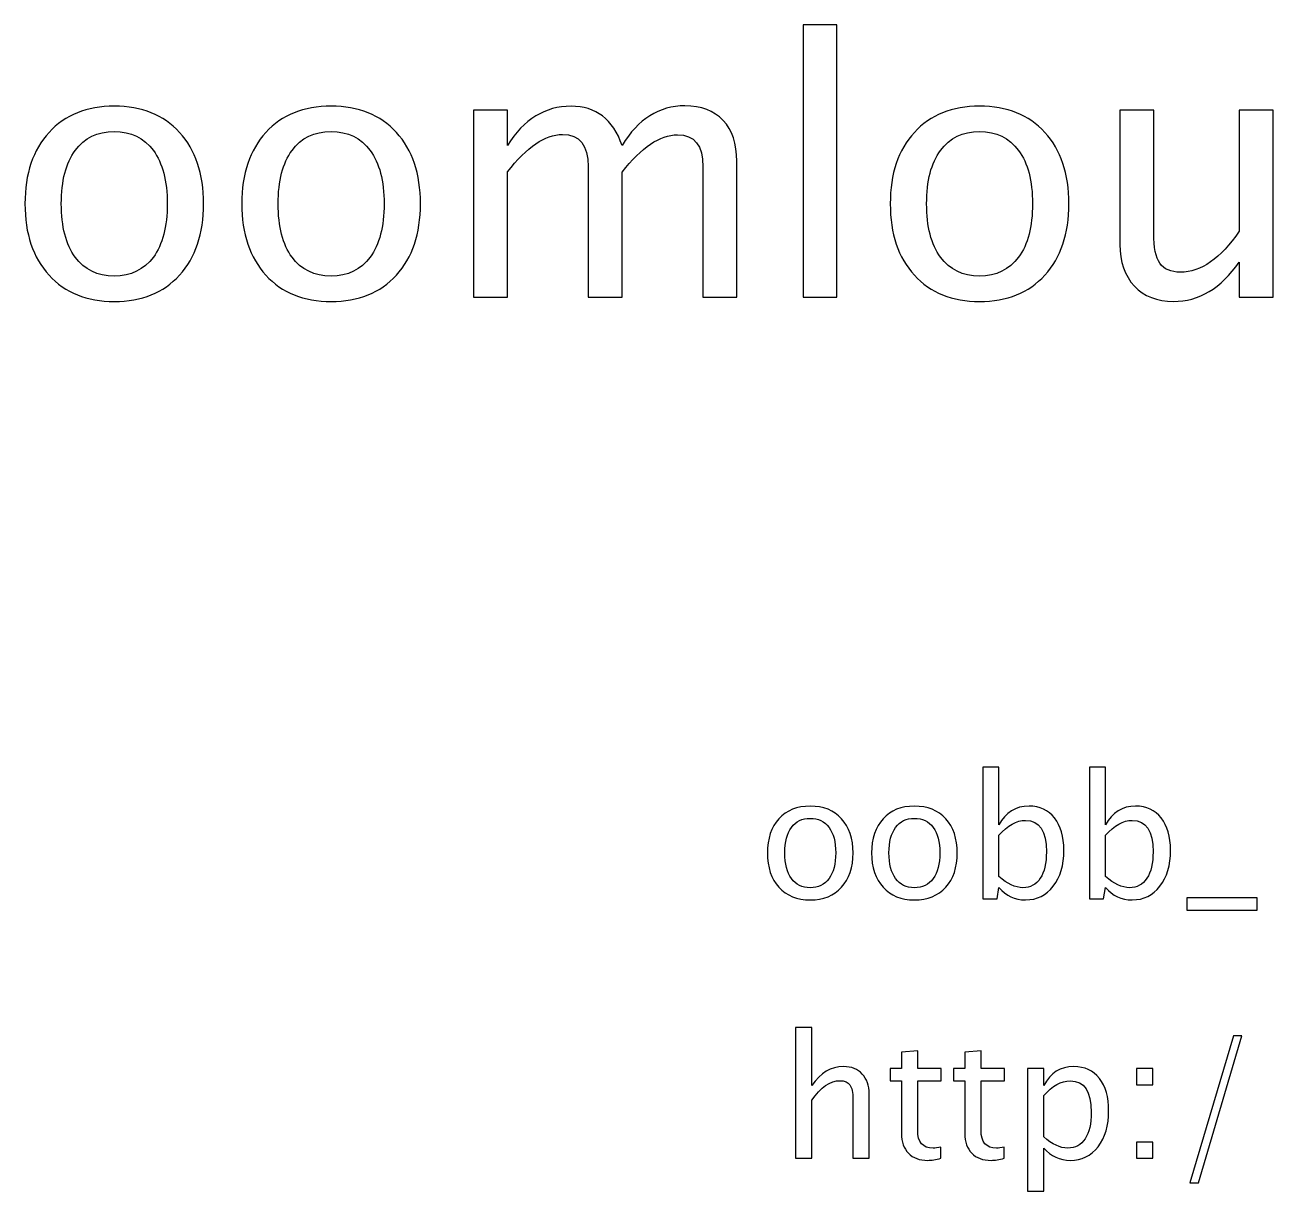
# Model space of a CAD drawing. Header units: centimetres. Extents: x -34.9 to 34.8, y -12.8 to 28.7.
# Drawn here: x -34.86 to -25.51, y 19.97 to 28.71 of the extents above; entities that cross this region are included whole.
import ezdxf

# ---------------------------------------------------------------- set-up
doc = ezdxf.new("R2010")
doc.units = ezdxf.units.CM
doc.header["$MEASUREMENT"] = 0
doc.layers.add('Layer 1', color=7, linetype='Continuous')

msp = doc.modelspace()

# ---------------------------------------------------------------- linework, layer by layer
at = {"layer": 'Layer 1'}
for points, knots in [([(-29.02956, 26.67044), (-29.02956, 26.67044), (-29.02956, 28.71037), (-29.02956, 28.71037), (-29.02956, 28.71037), (-29.02956, 28.71037), (-28.77556, 28.71037), (-28.77556, 28.71037), (-28.77556, 28.71037), (-28.77556, 28.71037), (-28.77556, 26.67044), (-28.77556, 26.67044), (-28.77556, 26.67044), (-28.77556, 26.67044), (-29.02956, 26.67044), (-29.02956, 26.67044)], [0, 0, 0, 0, 0.2, 0.2, 0.2, 0.2, 0.4, 0.4, 0.4, 0.4, 0.6, 0.6, 0.6, 0.6, 1, 1, 1, 1]), ([(-34.19245, 26.63869), (-34.39838, 26.63869), (-34.56154, 26.70439), (-34.68149, 26.8358), (-34.68149, 26.8358), (-34.80187, 26.96721), (-34.86185, 27.14581), (-34.86185, 27.37114), (-34.86185, 27.37114), (-34.86185, 27.59604), (-34.80187, 27.77419), (-34.68149, 27.90516), (-34.68149, 27.90516), (-34.56154, 28.03613), (-34.39838, 28.10183), (-34.19245, 28.10183), (-34.19245, 28.10183), (-33.98652, 28.10183), (-33.82336, 28.03613), (-33.70341, 27.90516), (-33.70341, 27.90516), (-33.58303, 27.77419), (-33.52306, 27.59604), (-33.52306, 27.37114), (-33.52306, 27.37114), (-33.52306, 27.14581), (-33.58303, 26.96721), (-33.70341, 26.8358), (-33.70341, 26.8358), (-33.82336, 26.70439), (-33.98652, 26.63869), (-34.19245, 26.63869)], [0, 0, 0, 0, 0.1111111, 0.1111111, 0.1111111, 0.1111111, 0.2222222, 0.2222222, 0.2222222, 0.2222222, 0.3333333, 0.3333333, 0.3333333, 0.3333333, 0.4444444, 0.4444444, 0.4444444, 0.4444444, 0.5555556, 0.5555556, 0.5555556, 0.5555556, 0.6666667, 0.6666667, 0.6666667, 0.6666667, 0.7777778, 0.7777778, 0.7777778, 0.7777778, 1, 1, 1, 1]), ([(-32.56703, 26.63869), (-32.77296, 26.63869), (-32.93612, 26.70439), (-33.05607, 26.8358), (-33.05607, 26.8358), (-33.17645, 26.96721), (-33.23643, 27.14581), (-33.23643, 27.37114), (-33.23643, 27.37114), (-33.23643, 27.59604), (-33.17645, 27.77419), (-33.05607, 27.90516), (-33.05607, 27.90516), (-32.93612, 28.03613), (-32.77296, 28.10183), (-32.56703, 28.10183), (-32.56703, 28.10183), (-32.3611, 28.10183), (-32.19794, 28.03613), (-32.07799, 27.90516), (-32.07799, 27.90516), (-31.95761, 27.77419), (-31.89764, 27.59604), (-31.89764, 27.37114), (-31.89764, 27.37114), (-31.89764, 27.14581), (-31.95761, 26.96721), (-32.07799, 26.8358), (-32.07799, 26.8358), (-32.19794, 26.70439), (-32.3611, 26.63869), (-32.56703, 26.63869)], [0, 0, 0, 0, 0.1111111, 0.1111111, 0.1111111, 0.1111111, 0.2222222, 0.2222222, 0.2222222, 0.2222222, 0.3333333, 0.3333333, 0.3333333, 0.3333333, 0.4444444, 0.4444444, 0.4444444, 0.4444444, 0.5555556, 0.5555556, 0.5555556, 0.5555556, 0.6666667, 0.6666667, 0.6666667, 0.6666667, 0.7777778, 0.7777778, 0.7777778, 0.7777778, 1, 1, 1, 1]), ([(-31.49988, 26.67044), (-31.49988, 26.67044), (-31.49988, 28.07273), (-31.49988, 28.07273), (-31.49988, 28.07273), (-31.49988, 28.07273), (-31.24588, 28.07273), (-31.24588, 28.07273), (-31.24588, 28.07273), (-31.24588, 28.07273), (-31.24588, 27.80771), (-31.24588, 27.80771), (-31.24588, 27.80771), (-31.12197, 28.00394), (-30.96322, 28.10183), (-30.76875, 28.10183), (-30.76875, 28.10183), (-30.58134, 28.10183), (-30.4539, 28.00394), (-30.38599, 27.80771), (-30.38599, 27.80771), (-30.2656, 28.0057), (-30.10861, 28.10448), (-29.91591, 28.10448), (-29.91591, 28.10448), (-29.79288, 28.10448), (-29.69719, 28.06832), (-29.62884, 27.99556), (-29.62884, 27.99556), (-29.56049, 27.9228), (-29.52609, 27.82094), (-29.52609, 27.68997), (-29.52609, 27.68997), (-29.52609, 27.68997), (-29.52609, 26.67044), (-29.52609, 26.67044), (-29.52609, 26.67044), (-29.52609, 26.67044), (-29.78009, 26.67044), (-29.78009, 26.67044), (-29.78009, 26.67044), (-29.78009, 26.67044), (-29.78009, 27.64807), (-29.78009, 27.64807), (-29.78009, 27.64807), (-29.78009, 27.80771), (-29.84359, 27.88752), (-29.97059, 27.88752), (-29.97059, 27.88752), (-30.10244, 27.88752), (-30.24091, 27.79448), (-30.38599, 27.60795), (-30.38599, 27.60795), (-30.38599, 27.60795), (-30.38599, 26.67044), (-30.38599, 26.67044), (-30.38599, 26.67044), (-30.38599, 26.67044), (-30.63999, 26.67044), (-30.63999, 26.67044), (-30.63999, 26.67044), (-30.63999, 26.67044), (-30.63999, 27.64896), (-30.63999, 27.64896), (-30.63999, 27.64896), (-30.63999, 27.80991), (-30.70437, 27.89017), (-30.83357, 27.89017), (-30.83357, 27.89017), (-30.96189, 27.89017), (-31.09948, 27.79668), (-31.24588, 27.60927), (-31.24588, 27.60927), (-31.24588, 27.60927), (-31.24588, 26.67044), (-31.24588, 26.67044), (-31.24588, 26.67044), (-31.24588, 26.67044), (-31.49988, 26.67044), (-31.49988, 26.67044)], [0, 0, 0, 0, 0.047619, 0.047619, 0.047619, 0.047619, 0.0952381, 0.0952381, 0.0952381, 0.0952381, 0.1428571, 0.1428571, 0.1428571, 0.1428571, 0.1904762, 0.1904762, 0.1904762, 0.1904762, 0.2380952, 0.2380952, 0.2380952, 0.2380952, 0.2857143, 0.2857143, 0.2857143, 0.2857143, 0.3333333, 0.3333333, 0.3333333, 0.3333333, 0.3809524, 0.3809524, 0.3809524, 0.3809524, 0.4285714, 0.4285714, 0.4285714, 0.4285714, 0.4761905, 0.4761905, 0.4761905, 0.4761905, 0.5238095, 0.5238095, 0.5238095, 0.5238095, 0.5714286, 0.5714286, 0.5714286, 0.5714286, 0.6190476, 0.6190476, 0.6190476, 0.6190476, 0.6666667, 0.6666667, 0.6666667, 0.6666667, 0.7142857, 0.7142857, 0.7142857, 0.7142857, 0.7619048, 0.7619048, 0.7619048, 0.7619048, 0.8095238, 0.8095238, 0.8095238, 0.8095238, 0.8571429, 0.8571429, 0.8571429, 0.8571429, 0.9047619, 0.9047619, 0.9047619, 0.9047619, 1, 1, 1, 1]), ([(-27.70665, 26.63869), (-27.91258, 26.63869), (-28.07574, 26.70439), (-28.19569, 26.8358), (-28.19569, 26.8358), (-28.31607, 26.96721), (-28.37605, 27.14581), (-28.37605, 27.37114), (-28.37605, 27.37114), (-28.37605, 27.59604), (-28.31607, 27.77419), (-28.19569, 27.90516), (-28.19569, 27.90516), (-28.07574, 28.03613), (-27.91258, 28.10183), (-27.70665, 28.10183), (-27.70665, 28.10183), (-27.50072, 28.10183), (-27.33756, 28.03613), (-27.21761, 27.90516), (-27.21761, 27.90516), (-27.09723, 27.77419), (-27.03726, 27.59604), (-27.03726, 27.37114), (-27.03726, 27.37114), (-27.03726, 27.14581), (-27.09723, 26.96721), (-27.21761, 26.8358), (-27.21761, 26.8358), (-27.33756, 26.70439), (-27.50072, 26.63869), (-27.70665, 26.63869)], [0, 0, 0, 0, 0.1111111, 0.1111111, 0.1111111, 0.1111111, 0.2222222, 0.2222222, 0.2222222, 0.2222222, 0.3333333, 0.3333333, 0.3333333, 0.3333333, 0.4444444, 0.4444444, 0.4444444, 0.4444444, 0.5555556, 0.5555556, 0.5555556, 0.5555556, 0.6666667, 0.6666667, 0.6666667, 0.6666667, 0.7777778, 0.7777778, 0.7777778, 0.7777778, 1, 1, 1, 1]), ([(-25.76108, 26.67044), (-25.76108, 26.67044), (-25.76108, 26.93414), (-25.76108, 26.93414), (-25.76108, 26.93414), (-25.89646, 26.73703), (-26.06095, 26.63869), (-26.25409, 26.63869), (-26.25409, 26.63869), (-26.37668, 26.63869), (-26.47414, 26.67705), (-26.54646, 26.75422), (-26.54646, 26.75422), (-26.61922, 26.83139), (-26.65538, 26.93502), (-26.65538, 27.06599), (-26.65538, 27.06599), (-26.65538, 27.06599), (-26.65538, 28.07273), (-26.65538, 28.07273), (-26.65538, 28.07273), (-26.65538, 28.07273), (-26.40138, 28.07273), (-26.40138, 28.07273), (-26.40138, 28.07273), (-26.40138, 28.07273), (-26.40138, 27.14889), (-26.40138, 27.14889), (-26.40138, 27.14889), (-26.40138, 27.0435), (-26.38594, 26.96898), (-26.35551, 26.92488), (-26.35551, 26.92488), (-26.32465, 26.88034), (-26.27349, 26.85829), (-26.20162, 26.85829), (-26.20162, 26.85829), (-26.04639, 26.85829), (-25.89911, 26.96016), (-25.76108, 27.16433), (-25.76108, 27.16433), (-25.76108, 27.16433), (-25.76108, 28.07273), (-25.76108, 28.07273), (-25.76108, 28.07273), (-25.76108, 28.07273), (-25.50709, 28.07273), (-25.50709, 28.07273), (-25.50709, 28.07273), (-25.50709, 28.07273), (-25.50709, 26.67044), (-25.50709, 26.67044), (-25.50709, 26.67044), (-25.50709, 26.67044), (-25.76108, 26.67044), (-25.76108, 26.67044)], [0, 0, 0, 0, 0.0666667, 0.0666667, 0.0666667, 0.0666667, 0.1333333, 0.1333333, 0.1333333, 0.1333333, 0.2, 0.2, 0.2, 0.2, 0.2666667, 0.2666667, 0.2666667, 0.2666667, 0.3333333, 0.3333333, 0.3333333, 0.3333333, 0.4, 0.4, 0.4, 0.4, 0.4666667, 0.4666667, 0.4666667, 0.4666667, 0.5333333, 0.5333333, 0.5333333, 0.5333333, 0.6, 0.6, 0.6, 0.6, 0.6666667, 0.6666667, 0.6666667, 0.6666667, 0.7333333, 0.7333333, 0.7333333, 0.7333333, 0.8, 0.8, 0.8, 0.8, 0.8666667, 0.8666667, 0.8666667, 0.8666667, 1, 1, 1, 1]), ([(-34.19289, 26.82919), (-34.06721, 26.82919), (-33.96932, 26.87637), (-33.89965, 26.97118), (-33.89965, 26.97118), (-33.83041, 27.06555), (-33.79558, 27.19917), (-33.79558, 27.37114), (-33.79558, 27.37114), (-33.79558, 27.54268), (-33.83041, 27.67586), (-33.89965, 27.77022), (-33.89965, 27.77022), (-33.96932, 27.86415), (-34.06721, 27.91133), (-34.19289, 27.91133), (-34.19289, 27.91133), (-34.31901, 27.91133), (-34.4169, 27.86415), (-34.4857, 27.77022), (-34.4857, 27.77022), (-34.55493, 27.67586), (-34.58932, 27.54268), (-34.58932, 27.37114), (-34.58932, 27.37114), (-34.58932, 27.19917), (-34.55493, 27.06555), (-34.4857, 26.97118), (-34.4857, 26.97118), (-34.4169, 26.87637), (-34.31901, 26.82919), (-34.19289, 26.82919)], [0, 0, 0, 0, 0.1111111, 0.1111111, 0.1111111, 0.1111111, 0.2222222, 0.2222222, 0.2222222, 0.2222222, 0.3333333, 0.3333333, 0.3333333, 0.3333333, 0.4444444, 0.4444444, 0.4444444, 0.4444444, 0.5555556, 0.5555556, 0.5555556, 0.5555556, 0.6666667, 0.6666667, 0.6666667, 0.6666667, 0.7777778, 0.7777778, 0.7777778, 0.7777778, 1, 1, 1, 1]), ([(-32.56747, 26.82919), (-32.44179, 26.82919), (-32.3439, 26.87637), (-32.27423, 26.97118), (-32.27423, 26.97118), (-32.20499, 27.06555), (-32.17016, 27.19917), (-32.17016, 27.37114), (-32.17016, 27.37114), (-32.17016, 27.54268), (-32.20499, 27.67586), (-32.27423, 27.77022), (-32.27423, 27.77022), (-32.3439, 27.86415), (-32.44179, 27.91133), (-32.56747, 27.91133), (-32.56747, 27.91133), (-32.69359, 27.91133), (-32.79148, 27.86415), (-32.86028, 27.77022), (-32.86028, 27.77022), (-32.92951, 27.67586), (-32.9639, 27.54268), (-32.9639, 27.37114), (-32.9639, 27.37114), (-32.9639, 27.19917), (-32.92951, 27.06555), (-32.86028, 26.97118), (-32.86028, 26.97118), (-32.79148, 26.87637), (-32.69359, 26.82919), (-32.56747, 26.82919)], [0, 0, 0, 0, 0.1111111, 0.1111111, 0.1111111, 0.1111111, 0.2222222, 0.2222222, 0.2222222, 0.2222222, 0.3333333, 0.3333333, 0.3333333, 0.3333333, 0.4444444, 0.4444444, 0.4444444, 0.4444444, 0.5555556, 0.5555556, 0.5555556, 0.5555556, 0.6666667, 0.6666667, 0.6666667, 0.6666667, 0.7777778, 0.7777778, 0.7777778, 0.7777778, 1, 1, 1, 1]), ([(-27.70709, 26.82919), (-27.58141, 26.82919), (-27.48352, 26.87637), (-27.41385, 26.97118), (-27.41385, 26.97118), (-27.34461, 27.06555), (-27.30978, 27.19917), (-27.30978, 27.37114), (-27.30978, 27.37114), (-27.30978, 27.54268), (-27.34461, 27.67586), (-27.41385, 27.77022), (-27.41385, 27.77022), (-27.48352, 27.86415), (-27.58141, 27.91133), (-27.70709, 27.91133), (-27.70709, 27.91133), (-27.83321, 27.91133), (-27.9311, 27.86415), (-27.9999, 27.77022), (-27.9999, 27.77022), (-28.06913, 27.67586), (-28.10352, 27.54268), (-28.10352, 27.37114), (-28.10352, 27.37114), (-28.10352, 27.19917), (-28.06913, 27.06555), (-27.9999, 26.97118), (-27.9999, 26.97118), (-27.9311, 26.87637), (-27.83321, 26.82919), (-27.70709, 26.82919)], [0, 0, 0, 0, 0.1111111, 0.1111111, 0.1111111, 0.1111111, 0.2222222, 0.2222222, 0.2222222, 0.2222222, 0.3333333, 0.3333333, 0.3333333, 0.3333333, 0.4444444, 0.4444444, 0.4444444, 0.4444444, 0.5555556, 0.5555556, 0.5555556, 0.5555556, 0.6666667, 0.6666667, 0.6666667, 0.6666667, 0.7777778, 0.7777778, 0.7777778, 0.7777778, 1, 1, 1, 1]), ([(-27.68315, 22.16282), (-27.68315, 22.16282), (-27.68315, 23.14961), (-27.68315, 23.14961), (-27.68315, 23.14961), (-27.68315, 23.14961), (-27.56123, 23.14961), (-27.56123, 23.14961), (-27.56123, 23.14961), (-27.56123, 23.14961), (-27.56123, 22.71633), (-27.56123, 22.71633), (-27.56123, 22.71633), (-27.51128, 22.81052), (-27.43613, 22.85751), (-27.33602, 22.85751), (-27.33602, 22.85751), (-27.25495, 22.85751), (-27.19124, 22.82809), (-27.14467, 22.76903), (-27.14467, 22.76903), (-27.0981, 22.70998), (-27.07482, 22.62933), (-27.07482, 22.5271), (-27.07482, 22.5271), (-27.07482, 22.41576), (-27.10128, 22.3258), (-27.15398, 22.25765), (-27.15398, 22.25765), (-27.20669, 22.18928), (-27.27611, 22.1552), (-27.36205, 22.1552), (-27.36205, 22.1552), (-27.44185, 22.1552), (-27.50831, 22.18568), (-27.56123, 22.24685), (-27.56123, 22.24685), (-27.56123, 22.24685), (-27.57605, 22.16282), (-27.57605, 22.16282), (-27.57605, 22.16282), (-27.57605, 22.16282), (-27.68315, 22.16282), (-27.68315, 22.16282)], [0, 0, 0, 0, 0.0833333, 0.0833333, 0.0833333, 0.0833333, 0.1666667, 0.1666667, 0.1666667, 0.1666667, 0.25, 0.25, 0.25, 0.25, 0.3333333, 0.3333333, 0.3333333, 0.3333333, 0.4166667, 0.4166667, 0.4166667, 0.4166667, 0.5, 0.5, 0.5, 0.5, 0.5833333, 0.5833333, 0.5833333, 0.5833333, 0.6666667, 0.6666667, 0.6666667, 0.6666667, 0.75, 0.75, 0.75, 0.75, 0.8333333, 0.8333333, 0.8333333, 0.8333333, 1, 1, 1, 1]), ([(-26.8839, 22.16282), (-26.8839, 22.16282), (-26.8839, 23.14961), (-26.8839, 23.14961), (-26.8839, 23.14961), (-26.8839, 23.14961), (-26.76198, 23.14961), (-26.76198, 23.14961), (-26.76198, 23.14961), (-26.76198, 23.14961), (-26.76198, 22.71633), (-26.76198, 22.71633), (-26.76198, 22.71633), (-26.71203, 22.81052), (-26.63688, 22.85751), (-26.53677, 22.85751), (-26.53677, 22.85751), (-26.4557, 22.85751), (-26.39199, 22.82809), (-26.34542, 22.76903), (-26.34542, 22.76903), (-26.29885, 22.70998), (-26.27557, 22.62933), (-26.27557, 22.5271), (-26.27557, 22.5271), (-26.27557, 22.41576), (-26.30203, 22.3258), (-26.35473, 22.25765), (-26.35473, 22.25765), (-26.40744, 22.18928), (-26.47686, 22.1552), (-26.5628, 22.1552), (-26.5628, 22.1552), (-26.6426, 22.1552), (-26.70906, 22.18568), (-26.76198, 22.24685), (-26.76198, 22.24685), (-26.76198, 22.24685), (-26.7768, 22.16282), (-26.7768, 22.16282), (-26.7768, 22.16282), (-26.7768, 22.16282), (-26.8839, 22.16282), (-26.8839, 22.16282)], [0, 0, 0, 0, 0.0833333, 0.0833333, 0.0833333, 0.0833333, 0.1666667, 0.1666667, 0.1666667, 0.1666667, 0.25, 0.25, 0.25, 0.25, 0.3333333, 0.3333333, 0.3333333, 0.3333333, 0.4166667, 0.4166667, 0.4166667, 0.4166667, 0.5, 0.5, 0.5, 0.5, 0.5833333, 0.5833333, 0.5833333, 0.5833333, 0.6666667, 0.6666667, 0.6666667, 0.6666667, 0.75, 0.75, 0.75, 0.75, 0.8333333, 0.8333333, 0.8333333, 0.8333333, 1, 1, 1, 1]), ([(-28.97558, 22.1552), (-29.07443, 22.1552), (-29.15274, 22.18674), (-29.21032, 22.24982), (-29.21032, 22.24982), (-29.2681, 22.31289), (-29.29689, 22.39862), (-29.29689, 22.50678), (-29.29689, 22.50678), (-29.29689, 22.61473), (-29.2681, 22.70024), (-29.21032, 22.76311), (-29.21032, 22.76311), (-29.15274, 22.82597), (-29.07443, 22.85751), (-28.97558, 22.85751), (-28.97558, 22.85751), (-28.87673, 22.85751), (-28.79841, 22.82597), (-28.74084, 22.76311), (-28.74084, 22.76311), (-28.68306, 22.70024), (-28.65427, 22.61473), (-28.65427, 22.50678), (-28.65427, 22.50678), (-28.65427, 22.39862), (-28.68306, 22.31289), (-28.74084, 22.24982), (-28.74084, 22.24982), (-28.79841, 22.18674), (-28.87673, 22.1552), (-28.97558, 22.1552)], [0, 0, 0, 0, 0.1111111, 0.1111111, 0.1111111, 0.1111111, 0.2222222, 0.2222222, 0.2222222, 0.2222222, 0.3333333, 0.3333333, 0.3333333, 0.3333333, 0.4444444, 0.4444444, 0.4444444, 0.4444444, 0.5555556, 0.5555556, 0.5555556, 0.5555556, 0.6666667, 0.6666667, 0.6666667, 0.6666667, 0.7777778, 0.7777778, 0.7777778, 0.7777778, 1, 1, 1, 1]), ([(-28.19538, 22.1552), (-28.29423, 22.1552), (-28.37254, 22.18674), (-28.43012, 22.24982), (-28.43012, 22.24982), (-28.4879, 22.31289), (-28.51669, 22.39862), (-28.51669, 22.50678), (-28.51669, 22.50678), (-28.51669, 22.61473), (-28.4879, 22.70024), (-28.43012, 22.76311), (-28.43012, 22.76311), (-28.37254, 22.82597), (-28.29423, 22.85751), (-28.19538, 22.85751), (-28.19538, 22.85751), (-28.09653, 22.85751), (-28.01821, 22.82597), (-27.96064, 22.76311), (-27.96064, 22.76311), (-27.90286, 22.70024), (-27.87407, 22.61473), (-27.87407, 22.50678), (-27.87407, 22.50678), (-27.87407, 22.39862), (-27.90286, 22.31289), (-27.96064, 22.24982), (-27.96064, 22.24982), (-28.01821, 22.18674), (-28.09653, 22.1552), (-28.19538, 22.1552)], [0, 0, 0, 0, 0.1111111, 0.1111111, 0.1111111, 0.1111111, 0.2222222, 0.2222222, 0.2222222, 0.2222222, 0.3333333, 0.3333333, 0.3333333, 0.3333333, 0.4444444, 0.4444444, 0.4444444, 0.4444444, 0.5555556, 0.5555556, 0.5555556, 0.5555556, 0.6666667, 0.6666667, 0.6666667, 0.6666667, 0.7777778, 0.7777778, 0.7777778, 0.7777778, 1, 1, 1, 1]), ([(-28.97579, 22.24664), (-28.91547, 22.24664), (-28.86848, 22.26929), (-28.83503, 22.3148), (-28.83503, 22.3148), (-28.8018, 22.36009), (-28.78508, 22.42423), (-28.78508, 22.50678), (-28.78508, 22.50678), (-28.78508, 22.58912), (-28.8018, 22.65304), (-28.83503, 22.69834), (-28.83503, 22.69834), (-28.86848, 22.74342), (-28.91547, 22.76607), (-28.97579, 22.76607), (-28.97579, 22.76607), (-29.03633, 22.76607), (-29.08332, 22.74342), (-29.11634, 22.69834), (-29.11634, 22.69834), (-29.14957, 22.65304), (-29.16608, 22.58912), (-29.16608, 22.50678), (-29.16608, 22.50678), (-29.16608, 22.42423), (-29.14957, 22.36009), (-29.11634, 22.3148), (-29.11634, 22.3148), (-29.08332, 22.26929), (-29.03633, 22.24664), (-28.97579, 22.24664)], [0, 0, 0, 0, 0.1111111, 0.1111111, 0.1111111, 0.1111111, 0.2222222, 0.2222222, 0.2222222, 0.2222222, 0.3333333, 0.3333333, 0.3333333, 0.3333333, 0.4444444, 0.4444444, 0.4444444, 0.4444444, 0.5555556, 0.5555556, 0.5555556, 0.5555556, 0.6666667, 0.6666667, 0.6666667, 0.6666667, 0.7777778, 0.7777778, 0.7777778, 0.7777778, 1, 1, 1, 1]), ([(-28.19559, 22.24664), (-28.13527, 22.24664), (-28.08828, 22.26929), (-28.05483, 22.3148), (-28.05483, 22.3148), (-28.0216, 22.36009), (-28.00488, 22.42423), (-28.00488, 22.50678), (-28.00488, 22.50678), (-28.00488, 22.58912), (-28.0216, 22.65304), (-28.05483, 22.69834), (-28.05483, 22.69834), (-28.08828, 22.74342), (-28.13527, 22.76607), (-28.19559, 22.76607), (-28.19559, 22.76607), (-28.25613, 22.76607), (-28.30312, 22.74342), (-28.33614, 22.69834), (-28.33614, 22.69834), (-28.36937, 22.65304), (-28.38588, 22.58912), (-28.38588, 22.50678), (-28.38588, 22.50678), (-28.38588, 22.42423), (-28.36937, 22.36009), (-28.33614, 22.3148), (-28.33614, 22.3148), (-28.30312, 22.26929), (-28.25613, 22.24664), (-28.19559, 22.24664)], [0, 0, 0, 0, 0.1111111, 0.1111111, 0.1111111, 0.1111111, 0.2222222, 0.2222222, 0.2222222, 0.2222222, 0.3333333, 0.3333333, 0.3333333, 0.3333333, 0.4444444, 0.4444444, 0.4444444, 0.4444444, 0.5555556, 0.5555556, 0.5555556, 0.5555556, 0.6666667, 0.6666667, 0.6666667, 0.6666667, 0.7777778, 0.7777778, 0.7777778, 0.7777778, 1, 1, 1, 1]), ([(-27.56123, 22.33088), (-27.49836, 22.27479), (-27.43846, 22.24664), (-27.38152, 22.24664), (-27.38152, 22.24664), (-27.32543, 22.24664), (-27.28204, 22.27014), (-27.25156, 22.31691), (-27.25156, 22.31691), (-27.22087, 22.36369), (-27.20563, 22.42952), (-27.20563, 22.51461), (-27.20563, 22.51461), (-27.20563, 22.67209), (-27.2577, 22.75083), (-27.36184, 22.75083), (-27.36184, 22.75083), (-27.43, 22.75083), (-27.49646, 22.714), (-27.56123, 22.64013), (-27.56123, 22.64013), (-27.56123, 22.64013), (-27.56123, 22.33088), (-27.56123, 22.33088)], [0, 0, 0, 0, 0.1428571, 0.1428571, 0.1428571, 0.1428571, 0.2857143, 0.2857143, 0.2857143, 0.2857143, 0.4285714, 0.4285714, 0.4285714, 0.4285714, 0.5714286, 0.5714286, 0.5714286, 0.5714286, 0.7142857, 0.7142857, 0.7142857, 0.7142857, 1, 1, 1, 1]), ([(-26.76198, 22.33088), (-26.69911, 22.27479), (-26.63921, 22.24664), (-26.58227, 22.24664), (-26.58227, 22.24664), (-26.52618, 22.24664), (-26.48279, 22.27014), (-26.45231, 22.31691), (-26.45231, 22.31691), (-26.42162, 22.36369), (-26.40638, 22.42952), (-26.40638, 22.51461), (-26.40638, 22.51461), (-26.40638, 22.67209), (-26.45845, 22.75083), (-26.56259, 22.75083), (-26.56259, 22.75083), (-26.63075, 22.75083), (-26.69721, 22.714), (-26.76198, 22.64013), (-26.76198, 22.64013), (-26.76198, 22.64013), (-26.76198, 22.33088), (-26.76198, 22.33088)], [0, 0, 0, 0, 0.1428571, 0.1428571, 0.1428571, 0.1428571, 0.2857143, 0.2857143, 0.2857143, 0.2857143, 0.4285714, 0.4285714, 0.4285714, 0.4285714, 0.5714286, 0.5714286, 0.5714286, 0.5714286, 0.7142857, 0.7142857, 0.7142857, 0.7142857, 1, 1, 1, 1]), ([(-26.15323, 22.079), (-26.15323, 22.079), (-26.15323, 22.17044), (-26.15323, 22.17044), (-26.15323, 22.17044), (-26.15323, 22.17044), (-25.62491, 22.17044), (-25.62491, 22.17044), (-25.62491, 22.17044), (-25.62491, 22.17044), (-25.62491, 22.079), (-25.62491, 22.079), (-25.62491, 22.079), (-25.62491, 22.079), (-26.15323, 22.079), (-26.15323, 22.079)], [0, 0, 0, 0, 0.2, 0.2, 0.2, 0.2, 0.4, 0.4, 0.4, 0.4, 0.6, 0.6, 0.6, 0.6, 1, 1, 1, 1]), ([(-29.08567, 20.21887), (-29.08567, 20.21887), (-29.08567, 21.19804), (-29.08567, 21.19804), (-29.08567, 21.19804), (-29.08567, 21.19804), (-28.96375, 21.19804), (-28.96375, 21.19804), (-28.96375, 21.19804), (-28.96375, 21.19804), (-28.96375, 20.76476), (-28.96375, 20.76476), (-28.96375, 20.76476), (-28.89919, 20.85895), (-28.82003, 20.90594), (-28.72647, 20.90594), (-28.72647, 20.90594), (-28.66763, 20.90594), (-28.62085, 20.88753), (-28.58635, 20.85048), (-28.58635, 20.85048), (-28.55185, 20.81365), (-28.53449, 20.76391), (-28.53449, 20.70168), (-28.53449, 20.70168), (-28.53449, 20.70168), (-28.53449, 20.21887), (-28.53449, 20.21887), (-28.53449, 20.21887), (-28.53449, 20.21887), (-28.65641, 20.21887), (-28.65641, 20.21887), (-28.65641, 20.21887), (-28.65641, 20.21887), (-28.65641, 20.66189), (-28.65641, 20.66189), (-28.65641, 20.66189), (-28.65641, 20.71184), (-28.66382, 20.7474), (-28.67842, 20.76857), (-28.67842, 20.76857), (-28.69324, 20.78995), (-28.71758, 20.80053), (-28.75166, 20.80053), (-28.75166, 20.80053), (-28.82659, 20.80053), (-28.89729, 20.75164), (-28.96375, 20.65385), (-28.96375, 20.65385), (-28.96375, 20.65385), (-28.96375, 20.21887), (-28.96375, 20.21887), (-28.96375, 20.21887), (-28.96375, 20.21887), (-29.08567, 20.21887), (-29.08567, 20.21887)], [0, 0, 0, 0, 0.0666667, 0.0666667, 0.0666667, 0.0666667, 0.1333333, 0.1333333, 0.1333333, 0.1333333, 0.2, 0.2, 0.2, 0.2, 0.2666667, 0.2666667, 0.2666667, 0.2666667, 0.3333333, 0.3333333, 0.3333333, 0.3333333, 0.4, 0.4, 0.4, 0.4, 0.4666667, 0.4666667, 0.4666667, 0.4666667, 0.5333333, 0.5333333, 0.5333333, 0.5333333, 0.6, 0.6, 0.6, 0.6, 0.6666667, 0.6666667, 0.6666667, 0.6666667, 0.7333333, 0.7333333, 0.7333333, 0.7333333, 0.8, 0.8, 0.8, 0.8, 0.8666667, 0.8666667, 0.8666667, 0.8666667, 1, 1, 1, 1]), ([(-26.13123, 20.03472), (-26.13123, 20.03472), (-25.80463, 21.13708), (-25.80463, 21.13708), (-25.80463, 21.13708), (-25.80463, 21.13708), (-25.74007, 21.13708), (-25.74007, 21.13708), (-25.74007, 21.13708), (-25.74007, 21.13708), (-26.06667, 20.03472), (-26.06667, 20.03472), (-26.06667, 20.03472), (-26.06667, 20.03472), (-26.13123, 20.03472), (-26.13123, 20.03472)], [0, 0, 0, 0, 0.2, 0.2, 0.2, 0.2, 0.4, 0.4, 0.4, 0.4, 0.6, 0.6, 0.6, 0.6, 1, 1, 1, 1]), ([(-27.99643, 20.21908), (-28.03411, 20.20871), (-28.06691, 20.20363), (-28.09464, 20.20363), (-28.09464, 20.20363), (-28.15687, 20.20363), (-28.20534, 20.22141), (-28.24006, 20.25697), (-28.24006, 20.25697), (-28.27498, 20.29253), (-28.29234, 20.34185), (-28.29234, 20.40514), (-28.29234, 20.40514), (-28.29234, 20.40514), (-28.29234, 20.80053), (-28.29234, 20.80053), (-28.29234, 20.80053), (-28.29234, 20.80053), (-28.37658, 20.80053), (-28.37658, 20.80053), (-28.37658, 20.80053), (-28.37658, 20.80053), (-28.37658, 20.89197), (-28.37658, 20.89197), (-28.37658, 20.89197), (-28.37658, 20.89197), (-28.29234, 20.89197), (-28.29234, 20.89197), (-28.29234, 20.89197), (-28.29234, 20.89197), (-28.29234, 21.01368), (-28.29234, 21.01368), (-28.29234, 21.01368), (-28.29234, 21.01368), (-28.17042, 21.02532), (-28.17042, 21.02532), (-28.17042, 21.02532), (-28.17042, 21.02532), (-28.17042, 20.89197), (-28.17042, 20.89197), (-28.17042, 20.89197), (-28.17042, 20.89197), (-27.99389, 20.89197), (-27.99389, 20.89197), (-27.99389, 20.89197), (-27.99389, 20.89197), (-27.99389, 20.80053), (-27.99389, 20.80053), (-27.99389, 20.80053), (-27.99389, 20.80053), (-28.17042, 20.80053), (-28.17042, 20.80053), (-28.17042, 20.80053), (-28.17042, 20.80053), (-28.17042, 20.42715), (-28.17042, 20.42715), (-28.17042, 20.42715), (-28.17042, 20.3391), (-28.13211, 20.29507), (-28.0557, 20.29507), (-28.0557, 20.29507), (-28.0394, 20.29507), (-28.01971, 20.29782), (-27.99643, 20.30311), (-27.99643, 20.30311), (-27.99643, 20.30311), (-27.99643, 20.21908), (-27.99643, 20.21908)], [0, 0, 0, 0, 0.0555556, 0.0555556, 0.0555556, 0.0555556, 0.1111111, 0.1111111, 0.1111111, 0.1111111, 0.1666667, 0.1666667, 0.1666667, 0.1666667, 0.2222222, 0.2222222, 0.2222222, 0.2222222, 0.2777778, 0.2777778, 0.2777778, 0.2777778, 0.3333333, 0.3333333, 0.3333333, 0.3333333, 0.3888889, 0.3888889, 0.3888889, 0.3888889, 0.4444444, 0.4444444, 0.4444444, 0.4444444, 0.5, 0.5, 0.5, 0.5, 0.5555556, 0.5555556, 0.5555556, 0.5555556, 0.6111111, 0.6111111, 0.6111111, 0.6111111, 0.6666667, 0.6666667, 0.6666667, 0.6666667, 0.7222222, 0.7222222, 0.7222222, 0.7222222, 0.7777778, 0.7777778, 0.7777778, 0.7777778, 0.8333333, 0.8333333, 0.8333333, 0.8333333, 0.8888889, 0.8888889, 0.8888889, 0.8888889, 1, 1, 1, 1]), ([(-27.52145, 20.21908), (-27.55913, 20.20871), (-27.59193, 20.20363), (-27.61966, 20.20363), (-27.61966, 20.20363), (-27.68189, 20.20363), (-27.73036, 20.22141), (-27.76508, 20.25697), (-27.76508, 20.25697), (-27.8, 20.29253), (-27.81736, 20.34185), (-27.81736, 20.40514), (-27.81736, 20.40514), (-27.81736, 20.40514), (-27.81736, 20.80053), (-27.81736, 20.80053), (-27.81736, 20.80053), (-27.81736, 20.80053), (-27.9016, 20.80053), (-27.9016, 20.80053), (-27.9016, 20.80053), (-27.9016, 20.80053), (-27.9016, 20.89197), (-27.9016, 20.89197), (-27.9016, 20.89197), (-27.9016, 20.89197), (-27.81736, 20.89197), (-27.81736, 20.89197), (-27.81736, 20.89197), (-27.81736, 20.89197), (-27.81736, 21.01368), (-27.81736, 21.01368), (-27.81736, 21.01368), (-27.81736, 21.01368), (-27.69544, 21.02532), (-27.69544, 21.02532), (-27.69544, 21.02532), (-27.69544, 21.02532), (-27.69544, 20.89197), (-27.69544, 20.89197), (-27.69544, 20.89197), (-27.69544, 20.89197), (-27.51891, 20.89197), (-27.51891, 20.89197), (-27.51891, 20.89197), (-27.51891, 20.89197), (-27.51891, 20.80053), (-27.51891, 20.80053), (-27.51891, 20.80053), (-27.51891, 20.80053), (-27.69544, 20.80053), (-27.69544, 20.80053), (-27.69544, 20.80053), (-27.69544, 20.80053), (-27.69544, 20.42715), (-27.69544, 20.42715), (-27.69544, 20.42715), (-27.69544, 20.3391), (-27.65713, 20.29507), (-27.58072, 20.29507), (-27.58072, 20.29507), (-27.56442, 20.29507), (-27.54473, 20.29782), (-27.52145, 20.30311), (-27.52145, 20.30311), (-27.52145, 20.30311), (-27.52145, 20.21908), (-27.52145, 20.21908)], [0, 0, 0, 0, 0.0555556, 0.0555556, 0.0555556, 0.0555556, 0.1111111, 0.1111111, 0.1111111, 0.1111111, 0.1666667, 0.1666667, 0.1666667, 0.1666667, 0.2222222, 0.2222222, 0.2222222, 0.2222222, 0.2777778, 0.2777778, 0.2777778, 0.2777778, 0.3333333, 0.3333333, 0.3333333, 0.3333333, 0.3888889, 0.3888889, 0.3888889, 0.3888889, 0.4444444, 0.4444444, 0.4444444, 0.4444444, 0.5, 0.5, 0.5, 0.5, 0.5555556, 0.5555556, 0.5555556, 0.5555556, 0.6111111, 0.6111111, 0.6111111, 0.6111111, 0.6666667, 0.6666667, 0.6666667, 0.6666667, 0.7222222, 0.7222222, 0.7222222, 0.7222222, 0.7777778, 0.7777778, 0.7777778, 0.7777778, 0.8333333, 0.8333333, 0.8333333, 0.8333333, 0.8888889, 0.8888889, 0.8888889, 0.8888889, 1, 1, 1, 1]), ([(-27.34746, 19.97376), (-27.34746, 19.97376), (-27.34746, 20.89197), (-27.34746, 20.89197), (-27.34746, 20.89197), (-27.34746, 20.89197), (-27.22554, 20.89197), (-27.22554, 20.89197), (-27.22554, 20.89197), (-27.22554, 20.89197), (-27.22554, 20.76476), (-27.22554, 20.76476), (-27.22554, 20.76476), (-27.17559, 20.85895), (-27.10044, 20.90594), (-27.00033, 20.90594), (-27.00033, 20.90594), (-26.91926, 20.90594), (-26.85555, 20.87652), (-26.80898, 20.81746), (-26.80898, 20.81746), (-26.76241, 20.75841), (-26.73913, 20.67776), (-26.73913, 20.57553), (-26.73913, 20.57553), (-26.73913, 20.46419), (-26.76559, 20.37423), (-26.81829, 20.30608), (-26.81829, 20.30608), (-26.871, 20.23771), (-26.94042, 20.20363), (-27.02636, 20.20363), (-27.02636, 20.20363), (-27.10616, 20.20363), (-27.17262, 20.23411), (-27.22554, 20.29528), (-27.22554, 20.29528), (-27.22554, 20.29528), (-27.22554, 19.97376), (-27.22554, 19.97376), (-27.22554, 19.97376), (-27.22554, 19.97376), (-27.34746, 19.97376), (-27.34746, 19.97376)], [0, 0, 0, 0, 0.0833333, 0.0833333, 0.0833333, 0.0833333, 0.1666667, 0.1666667, 0.1666667, 0.1666667, 0.25, 0.25, 0.25, 0.25, 0.3333333, 0.3333333, 0.3333333, 0.3333333, 0.4166667, 0.4166667, 0.4166667, 0.4166667, 0.5, 0.5, 0.5, 0.5, 0.5833333, 0.5833333, 0.5833333, 0.5833333, 0.6666667, 0.6666667, 0.6666667, 0.6666667, 0.75, 0.75, 0.75, 0.75, 0.8333333, 0.8333333, 0.8333333, 0.8333333, 1, 1, 1, 1]), ([(-26.53043, 20.77005), (-26.53043, 20.77005), (-26.53043, 20.89197), (-26.53043, 20.89197), (-26.53043, 20.89197), (-26.53043, 20.89197), (-26.40851, 20.89197), (-26.40851, 20.89197), (-26.40851, 20.89197), (-26.40851, 20.89197), (-26.40851, 20.77005), (-26.40851, 20.77005), (-26.40851, 20.77005), (-26.40851, 20.77005), (-26.53043, 20.77005), (-26.53043, 20.77005)], [0, 0, 0, 0, 0.2, 0.2, 0.2, 0.2, 0.4, 0.4, 0.4, 0.4, 0.6, 0.6, 0.6, 0.6, 1, 1, 1, 1]), ([(-27.22554, 20.37931), (-27.16267, 20.32322), (-27.10277, 20.29507), (-27.04583, 20.29507), (-27.04583, 20.29507), (-26.98974, 20.29507), (-26.94635, 20.31857), (-26.91587, 20.36534), (-26.91587, 20.36534), (-26.88518, 20.41212), (-26.86994, 20.47795), (-26.86994, 20.56304), (-26.86994, 20.56304), (-26.86994, 20.72052), (-26.92201, 20.79926), (-27.02615, 20.79926), (-27.02615, 20.79926), (-27.09431, 20.79926), (-27.16077, 20.76243), (-27.22554, 20.68856), (-27.22554, 20.68856), (-27.22554, 20.68856), (-27.22554, 20.37931), (-27.22554, 20.37931)], [0, 0, 0, 0, 0.1428571, 0.1428571, 0.1428571, 0.1428571, 0.2857143, 0.2857143, 0.2857143, 0.2857143, 0.4285714, 0.4285714, 0.4285714, 0.4285714, 0.5714286, 0.5714286, 0.5714286, 0.5714286, 0.7142857, 0.7142857, 0.7142857, 0.7142857, 1, 1, 1, 1]), ([(-26.53043, 20.21887), (-26.53043, 20.21887), (-26.53043, 20.34079), (-26.53043, 20.34079), (-26.53043, 20.34079), (-26.53043, 20.34079), (-26.40851, 20.34079), (-26.40851, 20.34079), (-26.40851, 20.34079), (-26.40851, 20.34079), (-26.40851, 20.21887), (-26.40851, 20.21887), (-26.40851, 20.21887), (-26.40851, 20.21887), (-26.53043, 20.21887), (-26.53043, 20.21887)], [0, 0, 0, 0, 0.2, 0.2, 0.2, 0.2, 0.4, 0.4, 0.4, 0.4, 0.6, 0.6, 0.6, 0.6, 1, 1, 1, 1])]:
    msp.add_open_spline(points, degree=3, knots=knots, dxfattribs=at)

doc.saveas('drawing.dxf')
